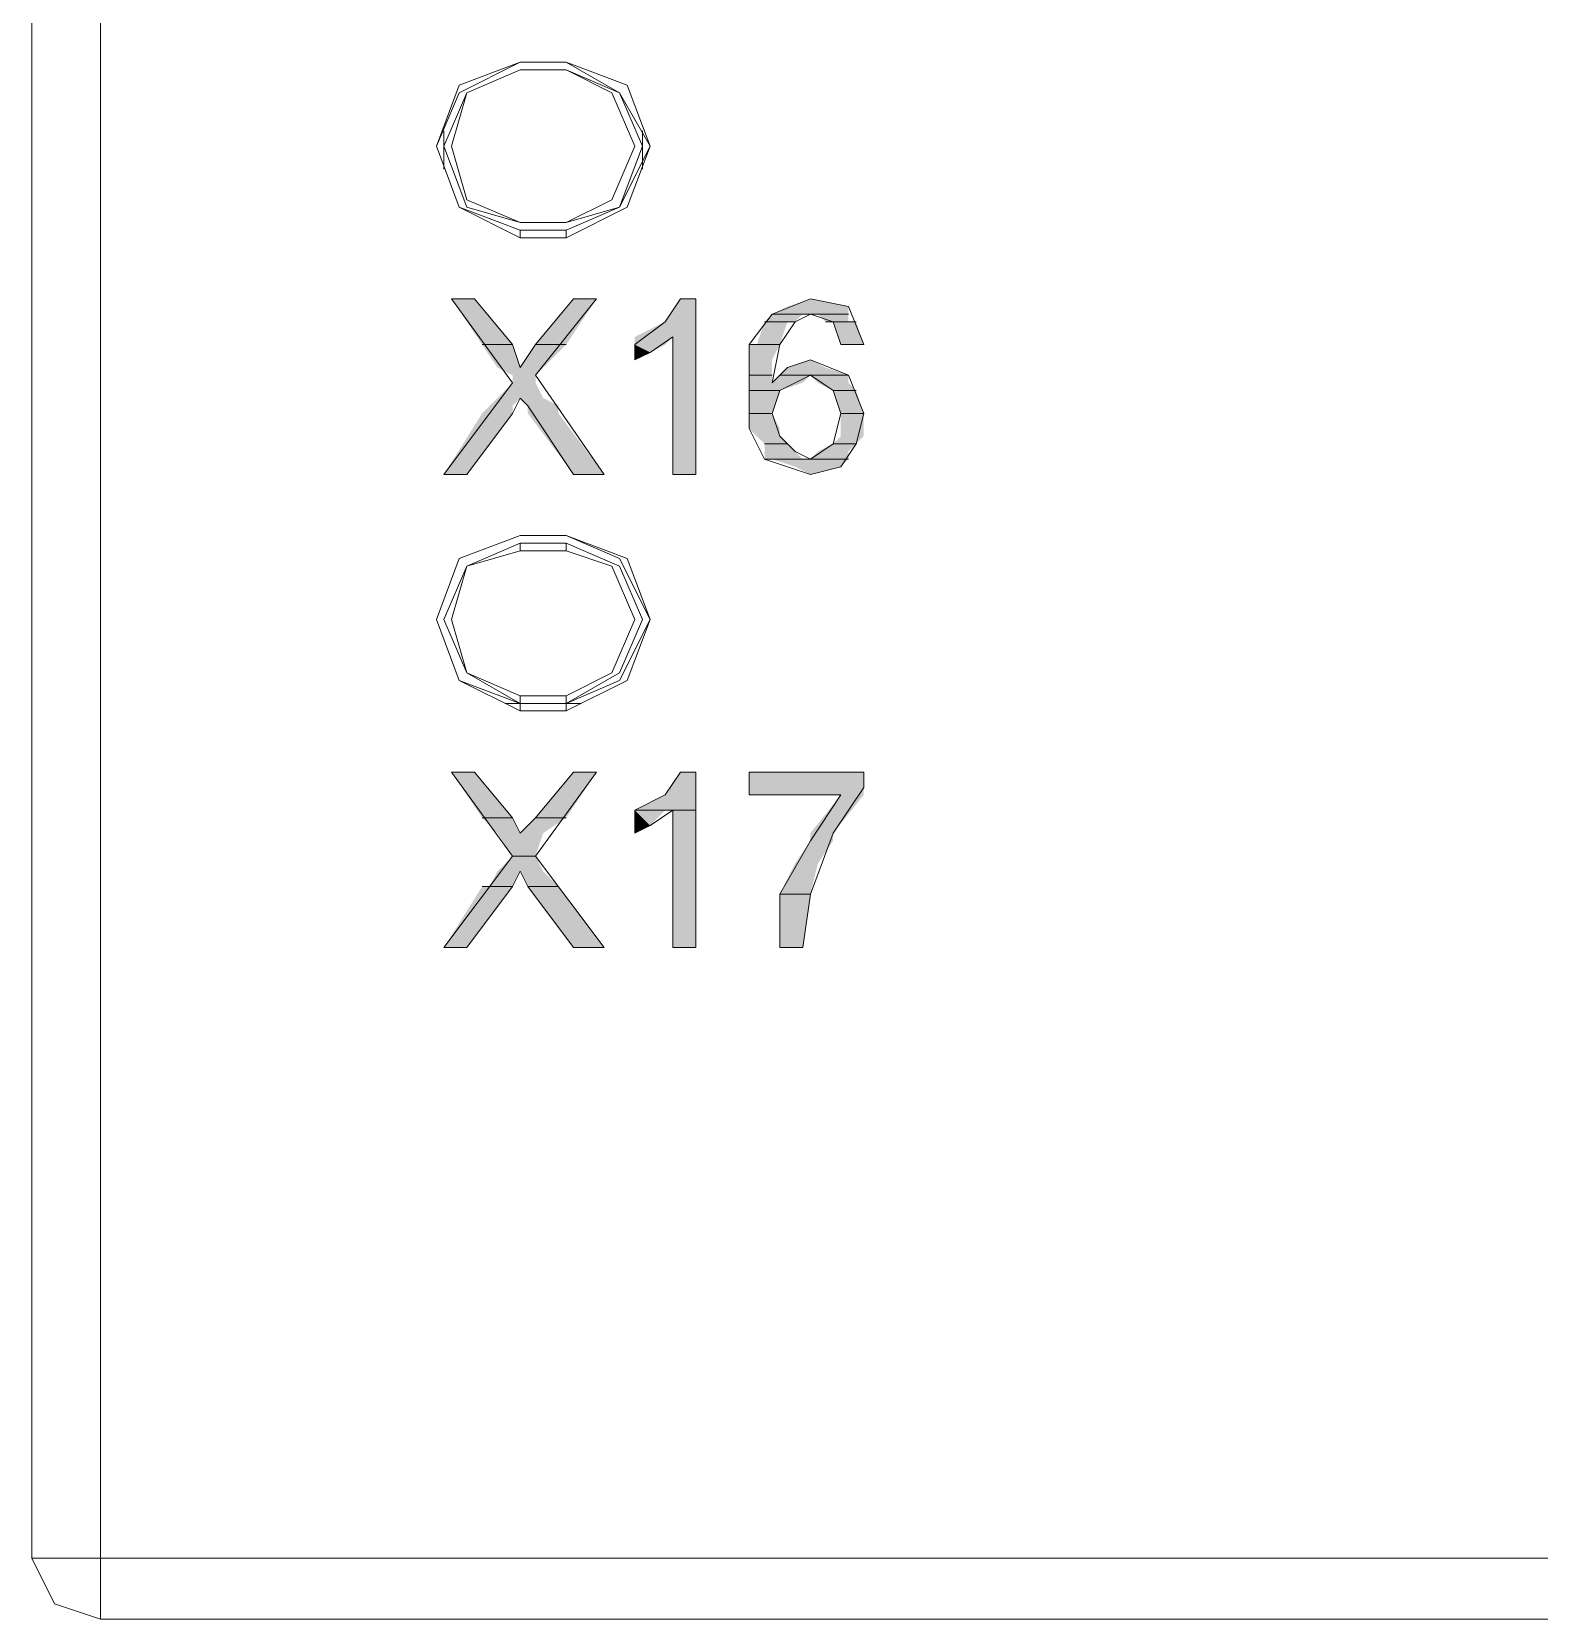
# Model space of a CAD drawing. Header units: millimetres. Extents: x -11 to 1219, y 0 to 1751.
# Drawn here: x 160.48 to 171.67, y 874.35 to 886.14 of the extents above; entities that cross this region are included whole.
import ezdxf

# ---------------------------------------------------------------- set-up
doc = ezdxf.new("R2010")
doc.units = ezdxf.units.MM
doc.header["$LTSCALE"] = 10
doc.layers.add('_MULTI_WIRE', color=9, linetype='CONTINUOUS')
doc.layers.add('PDF_Geometry', color=7, linetype='CONTINUOUS', true_color=0x151d1f)
doc.layers.add('PDF_Solid Fills', color=7, linetype='CONTINUOUS', true_color=0x070809)
doc.layers.get('_MULTI_WIRE').off()

# ---------------------------------------------------------------- blocks, each defined once
blk = doc.blocks.new('DVP-28SWS211R')
at = {"layer": 'PDF_Geometry', "color": 7, "lineweight": 9, "true_color": 0xffffff}
for p, q in [((0, 0), (0, -90.359)), ((-0.51, -0.453), (-0.51, -89.906)), ((2.663, -79.029), (3.116, -78.802)), ((3.116, -78.802), (2.663, -78.972)), ((3.116, -78.802), (3.456, -78.802)), ((3.456, -78.802), (3.116, -78.802)), ((3.116, -78.802), (3.116, -78.802)), ((3.456, -78.802), (3.456, -78.802)), ((3.456, -78.802), (3.909, -78.972)), ((3.852, -79.029), (3.456, -78.802)), ((2.719, -79.029), (3.116, -78.859)), ((3.116, -78.859), (2.719, -79.029)), ((3.116, -78.859), (3.456, -78.859)), ((3.456, -78.859), (3.116, -78.859)), ((3.116, -78.859), (3.116, -78.859)), ((3.456, -78.859), (3.456, -78.859)), ((3.456, -78.859), (3.796, -79.029)), ((3.852, -79.029), (3.456, -78.859)), ((2.663, -78.972), (2.493, -79.425)), ((2.493, -79.425), (2.663, -79.029)), ((2.719, -79.029), (2.549, -79.425)), ((2.606, -79.425), (2.719, -79.029)), ((3.796, -79.029), (3.966, -79.425)), ((4.079, -79.425), (3.852, -79.029)), ((4.022, -79.425), (3.852, -79.029)), ((3.909, -78.972), (4.079, -79.425)), ((2.549, -79.595), (2.549, -79.312)), ((4.022, -79.595), (4.022, -79.312)), ((2.663, -79.878), (2.493, -79.425)), ((2.493, -79.425), (2.663, -79.878)), ((2.549, -79.425), (2.719, -79.878)), ((2.719, -79.822), (2.606, -79.425)), ((3.966, -79.425), (3.796, -79.822)), ((3.852, -79.878), (4.079, -79.425)), ((3.852, -79.878), (4.022, -79.425)), ((4.079, -79.425), (3.909, -79.878)), ((3.116, -80.048), (2.663, -79.878)), ((2.663, -79.878), (3.116, -80.105)), ((3.116, -79.992), (2.719, -79.822)), ((2.719, -79.878), (3.116, -79.992)), ((3.796, -79.822), (3.456, -79.992)), ((3.909, -79.878), (3.456, -80.105)), ((3.456, -80.048), (3.852, -79.878)), ((3.456, -79.992), (3.852, -79.878)), ((3.456, -79.992), (3.116, -79.992)), ((3.116, -79.992), (3.456, -79.992)), ((3.116, -79.992), (3.116, -79.992)), ((3.456, -79.992), (3.456, -79.992)), ((3.116, -80.048), (3.116, -80.105)), ((3.116, -80.048), (3.456, -80.048)), ((3.116, -80.105), (3.456, -80.105)), ((3.456, -80.105), (3.456, -80.048)), ((2.606, -80.558), (2.776, -80.558)), ((2.776, -80.558), (2.606, -80.558)), ((2.776, -80.558), (2.606, -80.558)), ((2.606, -80.558), (3.059, -81.181)), ((3.059, -80.898), (2.776, -80.558)), ((3.229, -81.125), (3.682, -80.558)), ((3.512, -80.558), (3.229, -80.898)), ((3.512, -80.558), (3.682, -80.558)), ((3.682, -80.558), (3.512, -80.558)), ((3.682, -80.558), (3.512, -80.558)), ((4.305, -80.558), (4.192, -80.728)), ((4.305, -80.558), (4.419, -80.558)), ((4.419, -80.558), (4.305, -80.558)), ((4.419, -80.558), (4.305, -80.558)), ((4.419, -81.861), (4.419, -80.558)), ((5.269, -80.558), (4.985, -80.671)), ((5.552, -80.615), (5.269, -80.558)), ((4.985, -80.671), (4.815, -80.898)), ((4.985, -80.671), (5.212, -80.671)), ((5.212, -80.671), (4.985, -80.671)), ((4.985, -80.671), (5.269, -80.671)), ((5.212, -80.671), (4.985, -80.671)), ((5.155, -80.728), (5.269, -80.671)), ((5.269, -80.671), (5.212, -80.671)), ((5.269, -80.671), (5.552, -80.671)), ((5.552, -80.671), (5.269, -80.671)), ((5.269, -80.671), (5.552, -80.671)), ((5.552, -80.671), (5.269, -80.671)), ((5.269, -80.671), (5.438, -80.728)), ((5.665, -80.898), (5.552, -80.615)), ((4.192, -80.728), (3.966, -80.898)), ((4.929, -80.728), (5.099, -80.728)), ((5.099, -80.728), (4.929, -80.728)), ((4.929, -80.728), (5.155, -80.728)), ((5.099, -80.728), (4.929, -80.728)), ((5.042, -80.898), (5.155, -80.728)), ((5.155, -80.728), (5.099, -80.728)), ((5.382, -80.728), (5.608, -80.728)), ((5.608, -80.728), (5.382, -80.728)), ((5.382, -80.728), (5.608, -80.728)), ((5.608, -80.728), (5.382, -80.728)), ((5.438, -80.728), (5.495, -80.898)), ((2.833, -80.898), (3.059, -80.898)), ((3.059, -80.898), (2.833, -80.898)), ((2.833, -80.898), (3.059, -80.898)), ((3.059, -80.898), (2.833, -80.898)), ((3.116, -81.068), (3.059, -80.898)), ((3.229, -80.898), (3.116, -81.068)), ((3.229, -80.898), (3.456, -80.898)), ((3.456, -80.898), (3.229, -80.898)), ((3.229, -80.898), (3.456, -80.898)), ((3.456, -80.898), (3.229, -80.898)), ((3.966, -80.898), (3.966, -81.011)), ((4.079, -80.955), (4.249, -80.841)), ((4.249, -80.841), (4.249, -81.861)), ((4.872, -80.898), (4.815, -80.898)), ((4.815, -80.898), (5.042, -80.898)), ((4.815, -80.898), (4.815, -81.238)), ((4.872, -80.898), (5.042, -80.898)), ((5.042, -80.898), (4.872, -80.898)), ((4.872, -80.898), (5.042, -80.898)), ((5.042, -80.898), (4.872, -80.898)), ((4.872, -80.898), (5.042, -80.898)), ((5.042, -80.898), (4.872, -80.898)), ((4.872, -80.898), (5.042, -80.898)), ((5.042, -80.898), (4.872, -80.898)), ((5.042, -80.898), (4.872, -80.898)), ((4.872, -80.898), (5.042, -80.898)), ((5.042, -80.898), (4.872, -80.898)), ((4.985, -81.181), (5.042, -80.898)), ((5.495, -80.898), (5.495, -80.898)), ((5.495, -80.898), (5.495, -80.898)), ((5.495, -80.898), (5.665, -80.898)), ((5.665, -80.898), (5.495, -80.898)), ((5.495, -80.898), (5.495, -80.898)), ((5.495, -80.898), (5.495, -80.898)), ((5.495, -80.898), (5.495, -80.898)), ((5.495, -80.898), (5.665, -80.898)), ((3.966, -81.011), (4.079, -80.955)), ((5.099, -81.068), (4.985, -81.181)), ((5.269, -81.011), (5.099, -81.068)), ((5.552, -81.125), (5.269, -81.011)), ((3.059, -81.181), (2.549, -81.861)), ((3.739, -81.861), (3.229, -81.125)), ((4.815, -81.125), (4.985, -81.125)), ((4.985, -81.125), (4.815, -81.125)), ((4.815, -81.125), (4.985, -81.125)), ((4.985, -81.125), (4.815, -81.125)), ((5.042, -81.125), (5.552, -81.125)), ((5.552, -81.125), (5.042, -81.125)), ((5.042, -81.125), (5.552, -81.125)), ((5.552, -81.125), (5.042, -81.125)), ((5.042, -81.238), (5.269, -81.125)), ((5.269, -81.125), (5.438, -81.238)), ((5.665, -81.408), (5.552, -81.125)), ((3.059, -81.408), (3.116, -81.295)), ((3.116, -81.295), (3.172, -81.351)), ((4.815, -81.238), (5.042, -81.238)), ((5.042, -81.238), (4.815, -81.238)), ((4.815, -81.238), (5.042, -81.238)), ((5.042, -81.238), (4.815, -81.238)), ((4.815, -81.238), (5.042, -81.238)), ((5.042, -81.238), (4.815, -81.238)), ((4.815, -81.238), (5.042, -81.238)), ((5.042, -81.238), (4.815, -81.238)), ((4.815, -81.238), (4.815, -81.521)), ((4.985, -81.408), (5.042, -81.238)), ((5.438, -81.238), (5.495, -81.408)), ((5.438, -81.238), (5.608, -81.238)), ((5.608, -81.238), (5.438, -81.238)), ((5.438, -81.238), (5.608, -81.238)), ((5.608, -81.238), (5.438, -81.238)), ((5.438, -81.238), (5.608, -81.238)), ((5.608, -81.238), (5.438, -81.238)), ((5.438, -81.238), (5.608, -81.238)), ((5.608, -81.238), (5.438, -81.238)), ((2.719, -81.861), (3.059, -81.408)), ((3.172, -81.351), (3.512, -81.861)), ((4.815, -81.408), (4.985, -81.408)), ((4.985, -81.408), (4.815, -81.408)), ((4.815, -81.408), (4.985, -81.408)), ((4.985, -81.408), (4.815, -81.408)), ((4.815, -81.408), (4.985, -81.408)), ((4.985, -81.408), (4.815, -81.408)), ((4.815, -81.408), (4.985, -81.408)), ((4.985, -81.408), (4.815, -81.408)), ((5.042, -81.578), (4.985, -81.408)), ((5.495, -81.408), (5.438, -81.635)), ((5.495, -81.408), (5.665, -81.408)), ((5.665, -81.408), (5.495, -81.408)), ((5.495, -81.408), (5.665, -81.408)), ((5.665, -81.408), (5.495, -81.408)), ((5.495, -81.408), (5.665, -81.408)), ((5.665, -81.408), (5.495, -81.408)), ((5.495, -81.408), (5.665, -81.408)), ((5.665, -81.408), (5.495, -81.408)), ((5.608, -81.634), (5.665, -81.408)), ((4.815, -81.521), (4.929, -81.748)), ((4.929, -81.634), (5.099, -81.634)), ((5.099, -81.634), (4.929, -81.634)), ((4.929, -81.634), (5.099, -81.634)), ((5.099, -81.634), (4.929, -81.634)), ((5.155, -81.691), (5.042, -81.578)), ((5.438, -81.635), (5.269, -81.748)), ((5.438, -81.634), (5.608, -81.634)), ((5.608, -81.634), (5.438, -81.634)), ((5.438, -81.634), (5.608, -81.634)), ((5.608, -81.634), (5.438, -81.634)), ((5.495, -81.804), (5.608, -81.634)), ((4.929, -81.748), (5.269, -81.748)), ((5.269, -81.748), (4.929, -81.748)), ((4.929, -81.748), (5.269, -81.748)), ((5.269, -81.748), (4.929, -81.748)), ((4.929, -81.748), (5.269, -81.861)), ((5.269, -81.748), (5.155, -81.691)), ((5.269, -81.748), (5.552, -81.748)), ((5.552, -81.748), (5.269, -81.748)), ((5.269, -81.748), (5.552, -81.748)), ((5.552, -81.748), (5.269, -81.748)), ((2.549, -81.861), (2.719, -81.861)), ((2.719, -81.861), (2.549, -81.861)), ((2.549, -81.861), (2.719, -81.861)), ((3.512, -81.861), (3.739, -81.861)), ((3.739, -81.861), (3.512, -81.861)), ((3.512, -81.861), (3.739, -81.861)), ((4.249, -81.861), (4.419, -81.861)), ((4.419, -81.861), (4.249, -81.861)), ((4.249, -81.861), (4.419, -81.861)), ((5.269, -81.861), (5.495, -81.804)), ((2.663, -82.484), (3.116, -82.314)), ((3.116, -82.314), (2.663, -82.484)), ((3.116, -82.314), (3.456, -82.314)), ((3.456, -82.314), (3.116, -82.314)), ((3.116, -82.314), (3.116, -82.314)), ((3.456, -82.314), (3.456, -82.314)), ((3.456, -82.314), (3.909, -82.484)), ((3.852, -82.484), (3.456, -82.314)), ((2.719, -82.541), (3.116, -82.371)), ((3.116, -82.428), (2.719, -82.541)), ((3.456, -82.371), (3.116, -82.371)), ((3.116, -82.371), (3.116, -82.428)), ((3.456, -82.428), (3.116, -82.428)), ((3.456, -82.428), (3.456, -82.371)), ((3.456, -82.371), (3.852, -82.541)), ((3.796, -82.541), (3.456, -82.428)), ((2.493, -82.938), (2.663, -82.484)), ((2.663, -82.484), (2.493, -82.938)), ((2.549, -82.937), (2.719, -82.541)), ((2.719, -82.541), (2.606, -82.938)), ((3.966, -82.937), (3.796, -82.541)), ((4.079, -82.937), (3.852, -82.484)), ((3.852, -82.541), (4.022, -82.937)), ((3.909, -82.484), (4.079, -82.938)), ((2.663, -83.391), (2.493, -82.938)), ((2.493, -82.938), (2.663, -83.391)), ((2.719, -83.334), (2.549, -82.937)), ((2.606, -82.938), (2.719, -83.334)), ((3.796, -83.334), (3.966, -82.937)), ((4.022, -82.937), (3.852, -83.334)), ((3.852, -83.391), (4.079, -82.937)), ((4.079, -82.938), (3.909, -83.391)), ((3.116, -83.561), (2.663, -83.391)), ((2.663, -83.391), (3.116, -83.617)), ((3.116, -83.561), (2.719, -83.334)), ((2.719, -83.334), (3.116, -83.504)), ((3.852, -83.334), (3.456, -83.561)), ((3.456, -83.504), (3.796, -83.334)), ((3.909, -83.391), (3.456, -83.617)), ((3.456, -83.561), (3.852, -83.391)), ((3.116, -83.504), (3.116, -83.561)), ((3.116, -83.504), (3.456, -83.504)), ((3.456, -83.561), (3.456, -83.504)), ((3.003, -83.561), (3.569, -83.561)), ((3.116, -83.561), (3.116, -83.617)), ((3.456, -83.561), (3.116, -83.561)), ((3.116, -83.561), (3.456, -83.561)), ((3.116, -83.617), (3.456, -83.617)), ((3.456, -83.617), (3.456, -83.561)), ((2.606, -84.071), (2.776, -84.071)), ((2.776, -84.071), (2.606, -84.071)), ((2.776, -84.071), (2.606, -84.071)), ((2.606, -84.071), (3.059, -84.694)), ((3.059, -84.41), (2.776, -84.071)), ((3.229, -84.694), (3.682, -84.071)), ((3.512, -84.071), (3.229, -84.41)), ((3.512, -84.071), (3.682, -84.071)), ((3.682, -84.071), (3.512, -84.071)), ((3.682, -84.071), (3.512, -84.071)), ((4.305, -84.071), (4.192, -84.24)), ((4.305, -84.071), (4.419, -84.071)), ((4.419, -84.071), (4.305, -84.071)), ((4.419, -84.071), (4.305, -84.071)), ((4.419, -85.373), (4.419, -84.071)), ((4.815, -84.24), (4.815, -84.07)), ((4.815, -84.07), (5.665, -84.07)), ((4.815, -84.071), (5.665, -84.071)), ((5.665, -84.071), (4.815, -84.071)), ((5.665, -84.07), (5.665, -84.184)), ((4.192, -84.24), (3.966, -84.354)), ((4.815, -84.24), (5.495, -84.24)), ((5.495, -84.24), (4.815, -84.24)), ((5.495, -84.24), (4.815, -84.24)), ((5.495, -84.24), (5.269, -84.58)), ((5.665, -84.184), (5.438, -84.524)), ((3.966, -84.354), (4.192, -84.354)), ((4.192, -84.354), (3.966, -84.354)), ((3.966, -84.354), (4.249, -84.354)), ((4.192, -84.354), (3.966, -84.354)), ((3.966, -84.354), (3.966, -84.524)), ((4.079, -84.467), (4.249, -84.354)), ((4.249, -84.354), (4.192, -84.354)), ((4.249, -84.354), (4.419, -84.354)), ((4.419, -84.354), (4.249, -84.354)), ((4.249, -84.354), (4.419, -84.354)), ((4.419, -84.354), (4.249, -84.354)), ((4.249, -84.354), (4.249, -85.373)), ((2.833, -84.41), (3.059, -84.41)), ((3.059, -84.41), (2.833, -84.41)), ((2.833, -84.41), (3.059, -84.41)), ((3.059, -84.41), (2.833, -84.41)), ((3.116, -84.524), (3.059, -84.41)), ((3.229, -84.41), (3.116, -84.524)), ((3.229, -84.41), (3.456, -84.41)), ((3.456, -84.41), (3.229, -84.41)), ((3.229, -84.41), (3.456, -84.41)), ((3.456, -84.41), (3.229, -84.41)), ((3.966, -84.524), (4.079, -84.467)), ((5.269, -84.58), (5.042, -84.977)), ((5.438, -84.524), (5.269, -84.977)), ((3.059, -84.694), (2.549, -85.373)), ((3.059, -84.694), (3.229, -84.694)), ((3.229, -84.694), (3.059, -84.694)), ((3.059, -84.694), (3.229, -84.694)), ((3.229, -84.694), (3.059, -84.694)), ((3.739, -85.373), (3.229, -84.694)), ((3.059, -84.92), (3.116, -84.807)), ((3.116, -84.807), (3.172, -84.92)), ((2.719, -85.373), (3.059, -84.92)), ((2.889, -84.92), (2.833, -84.92)), ((2.833, -84.92), (3.059, -84.92)), ((3.059, -84.92), (2.889, -84.92)), ((2.889, -84.92), (3.059, -84.92)), ((3.059, -84.92), (2.889, -84.92)), ((3.172, -84.92), (3.399, -84.92)), ((3.399, -84.92), (3.172, -84.92)), ((3.172, -84.92), (3.399, -84.92)), ((3.399, -84.92), (3.172, -84.92)), ((3.172, -84.92), (3.512, -85.373)), ((5.042, -84.977), (5.269, -84.977)), ((5.269, -84.977), (5.042, -84.977)), ((5.042, -84.977), (5.269, -84.977)), ((5.269, -84.977), (5.042, -84.977)), ((5.042, -84.977), (5.042, -85.373)), ((5.212, -85.373), (5.269, -84.977)), ((2.549, -85.373), (2.719, -85.373)), ((2.719, -85.373), (2.549, -85.373)), ((2.549, -85.373), (2.719, -85.373)), ((3.512, -85.373), (3.739, -85.373)), ((3.739, -85.373), (3.512, -85.373)), ((3.512, -85.373), (3.739, -85.373)), ((4.249, -85.373), (4.419, -85.373)), ((4.419, -85.373), (4.249, -85.373)), ((4.249, -85.373), (4.419, -85.373)), ((5.042, -85.373), (5.212, -85.373)), ((5.212, -85.373), (5.042, -85.373)), ((5.042, -85.373), (5.212, -85.373)), ((-0.34, -90.245), (-0.51, -89.906)), ((-0.51, -89.906), (45.718, -89.906)), ((0, -90.359), (-0.34, -90.245)), ((0, -90.359), (45.208, -90.359))]:
    blk.add_line(p, q, dxfattribs=at)
at = {"layer": 'PDF_Solid Fills', "color": 7, "lineweight": 9, "true_color": 0xffffff, "transparency": 33554559}
for points in [[(2.606, -80.558), (2.833, -80.898), (3.059, -80.898)], [(2.606, -80.558), (2.776, -80.558), (3.059, -80.898)], [(3.512, -80.558), (3.229, -80.898), (3.456, -80.898)], [(3.512, -80.558), (3.682, -80.558), (3.456, -80.898)], [(4.305, -80.558), (4.192, -80.728), (4.419, -80.728)], [(4.305, -80.558), (4.419, -80.558), (4.419, -80.728)], [(5.269, -80.558), (5.099, -80.615), (5.552, -80.615)], [(4.985, -80.671), (4.929, -80.728), (5.155, -80.728)], [(5.099, -80.615), (4.985, -80.671), (5.552, -80.671)], [(4.985, -80.671), (5.212, -80.671), (5.155, -80.728)], [(5.099, -80.615), (5.552, -80.615), (5.552, -80.671)], [(5.325, -80.671), (5.382, -80.728), (5.552, -80.728)], [(5.325, -80.671), (5.552, -80.671), (5.552, -80.728)], [(4.192, -80.728), (3.966, -80.841), (4.419, -80.841)], [(4.192, -80.728), (4.419, -80.728), (4.419, -80.841)], [(4.929, -80.728), (4.872, -80.898), (5.042, -80.898)], [(4.929, -80.728), (5.099, -80.728), (5.042, -80.898)], [(5.438, -80.728), (5.495, -80.898), (5.665, -80.898)], [(5.438, -80.728), (5.608, -80.728), (5.665, -80.898)], [(2.833, -80.898), (2.946, -81.068), (3.116, -81.068)], [(2.833, -80.898), (3.059, -80.898), (3.116, -81.068)], [(3.229, -80.898), (3.116, -81.068), (3.286, -81.068)], [(3.229, -80.898), (3.456, -80.898), (3.286, -81.068)], [(3.966, -80.841), (3.966, -80.898), (4.192, -80.898)], [(3.966, -80.841), (4.249, -80.841), (4.192, -80.898)], [(3.966, -80.898), (3.966, -80.955), (4.079, -80.955)], [(3.966, -80.898), (4.192, -80.898), (4.079, -80.955)], [(4.249, -80.841), (4.249, -80.898), (4.419, -80.898)], [(4.249, -80.841), (4.419, -80.841), (4.419, -80.898)], [(4.249, -80.898), (4.249, -80.955), (4.419, -80.955)], [(4.249, -80.898), (4.419, -80.898), (4.419, -80.955)], [(4.815, -80.898), (4.815, -81.011), (4.985, -81.011)], [(4.815, -80.898), (5.042, -80.898), (4.985, -81.011)], [(2.946, -81.068), (3.059, -81.125), (3.229, -81.125)], [(2.946, -81.068), (3.286, -81.068), (3.229, -81.125)], [(3.966, -80.955), (4.079, -80.955), (3.966, -81.011)], [(4.249, -80.955), (4.249, -81.011), (4.419, -81.011)], [(4.249, -80.955), (4.419, -80.955), (4.419, -81.011)], [(4.249, -81.011), (4.249, -81.861), (4.419, -81.861)], [(4.249, -81.011), (4.419, -81.011), (4.419, -81.861)], [(4.815, -81.011), (4.815, -81.068), (4.985, -81.068)], [(4.815, -81.011), (4.985, -81.011), (4.985, -81.068)], [(4.815, -81.068), (4.815, -81.125), (4.985, -81.125)], [(4.815, -81.068), (4.985, -81.068), (4.985, -81.125)], [(5.099, -81.068), (5.042, -81.125), (5.552, -81.125)], [(5.269, -81.011), (5.099, -81.068), (5.382, -81.068)], [(5.099, -81.068), (5.382, -81.068), (5.552, -81.125)], [(3.059, -81.181), (2.946, -81.295), (3.286, -81.295)], [(3.059, -81.125), (3.059, -81.181), (3.229, -81.181)], [(3.059, -81.125), (3.229, -81.125), (3.229, -81.181)], [(3.059, -81.181), (3.229, -81.181), (3.286, -81.295)], [(4.815, -81.125), (4.815, -81.181), (4.985, -81.181)], [(4.815, -81.125), (4.985, -81.125), (4.985, -81.181)], [(4.815, -81.181), (4.815, -81.238), (5.042, -81.238)], [(4.815, -81.181), (5.212, -81.181), (5.042, -81.238)], [(5.042, -81.125), (4.985, -81.181), (5.212, -81.181)], [(5.042, -81.125), (5.269, -81.125), (5.212, -81.181)], [(5.269, -81.125), (5.325, -81.181), (5.552, -81.181)], [(5.269, -81.125), (5.552, -81.125), (5.552, -81.181)], [(5.325, -81.181), (5.438, -81.238), (5.608, -81.238)], [(5.325, -81.181), (5.552, -81.181), (5.608, -81.238)], [(2.946, -81.295), (2.889, -81.351), (3.059, -81.351)], [(2.946, -81.295), (3.116, -81.295), (3.059, -81.351)], [(3.116, -81.295), (3.172, -81.351), (3.399, -81.351)], [(3.116, -81.295), (3.286, -81.295), (3.399, -81.351)], [(4.815, -81.238), (4.815, -81.408), (4.985, -81.408)], [(4.815, -81.238), (5.042, -81.238), (4.985, -81.408)], [(5.438, -81.238), (5.495, -81.408), (5.665, -81.408)], [(5.438, -81.238), (5.608, -81.238), (5.665, -81.408)], [(2.833, -81.408), (2.549, -81.861), (2.719, -81.861)], [(2.833, -81.408), (3.059, -81.408), (2.719, -81.861)], [(2.889, -81.351), (2.833, -81.408), (3.059, -81.408)], [(2.889, -81.351), (3.059, -81.351), (3.059, -81.408)], [(3.172, -81.351), (3.172, -81.408), (3.399, -81.408)], [(3.172, -81.351), (3.399, -81.351), (3.399, -81.408)], [(3.172, -81.408), (3.512, -81.861), (3.739, -81.861)], [(3.172, -81.408), (3.399, -81.408), (3.739, -81.861)], [(4.815, -81.408), (4.815, -81.521), (5.042, -81.521)], [(4.815, -81.408), (4.985, -81.408), (5.042, -81.521)], [(5.495, -81.408), (5.495, -81.521), (5.665, -81.521)], [(5.495, -81.408), (5.665, -81.408), (5.665, -81.521)], [(4.815, -81.521), (4.872, -81.578), (5.042, -81.578)], [(4.815, -81.521), (5.042, -81.521), (5.042, -81.578)], [(5.495, -81.521), (5.495, -81.578), (5.665, -81.578)], [(5.495, -81.521), (5.665, -81.521), (5.665, -81.578)], [(4.872, -81.578), (4.929, -81.634), (5.099, -81.634)], [(4.872, -81.578), (5.042, -81.578), (5.099, -81.634)], [(4.929, -81.634), (4.929, -81.691), (5.155, -81.691)], [(4.929, -81.634), (5.099, -81.634), (5.155, -81.691)], [(5.438, -81.634), (5.325, -81.691), (5.552, -81.691)], [(5.495, -81.578), (5.438, -81.634), (5.608, -81.634)], [(5.438, -81.634), (5.608, -81.634), (5.552, -81.691)], [(5.495, -81.578), (5.665, -81.578), (5.608, -81.634)], [(4.929, -81.691), (4.929, -81.748), (5.212, -81.748)], [(4.929, -81.691), (5.155, -81.691), (5.212, -81.748)], [(4.985, -81.748), (5.155, -81.804), (5.495, -81.804)], [(4.985, -81.748), (5.552, -81.748), (5.495, -81.804)], [(5.325, -81.691), (5.269, -81.748), (5.552, -81.748)], [(5.325, -81.691), (5.552, -81.691), (5.552, -81.748)], [(5.155, -81.804), (5.495, -81.804), (5.269, -81.861)], [(2.606, -84.071), (2.833, -84.41), (3.059, -84.41)], [(2.606, -84.071), (2.776, -84.071), (3.059, -84.41)], [(3.512, -84.071), (3.229, -84.41), (3.456, -84.41)], [(3.512, -84.071), (3.682, -84.071), (3.456, -84.41)], [(4.305, -84.071), (4.192, -84.24), (4.419, -84.24)], [(4.305, -84.071), (4.419, -84.071), (4.419, -84.24)], [(4.815, -84.071), (4.815, -84.184), (5.665, -84.184)], [(4.815, -84.071), (5.665, -84.071), (5.665, -84.184)], [(4.192, -84.24), (3.966, -84.354), (4.419, -84.354)], [(4.192, -84.24), (4.419, -84.24), (4.419, -84.354)], [(4.815, -84.184), (4.815, -84.24), (5.665, -84.24)], [(4.815, -84.184), (5.665, -84.184), (5.665, -84.24)], [(5.495, -84.24), (5.269, -84.524), (5.438, -84.524)], [(5.495, -84.24), (5.665, -84.24), (5.438, -84.524)], [(3.966, -84.354), (3.966, -84.467), (4.079, -84.467)], [(3.966, -84.354), (4.192, -84.354), (4.079, -84.467)], [(4.249, -84.354), (4.249, -84.467), (4.419, -84.467)], [(4.249, -84.354), (4.419, -84.354), (4.419, -84.467)], [(2.833, -84.41), (2.946, -84.524), (3.116, -84.524)], [(2.833, -84.41), (3.059, -84.41), (3.116, -84.524)], [(3.229, -84.41), (3.116, -84.524), (3.286, -84.524)], [(3.229, -84.41), (3.456, -84.41), (3.286, -84.524)], [(3.966, -84.467), (4.079, -84.467), (3.966, -84.524)], [(4.249, -84.467), (4.249, -84.524), (4.419, -84.524)], [(4.249, -84.467), (4.419, -84.467), (4.419, -84.524)], [(2.946, -84.524), (3.059, -84.694), (3.229, -84.694)], [(2.946, -84.524), (3.286, -84.524), (3.229, -84.694)], [(4.249, -84.524), (4.249, -85.373), (4.419, -85.373)], [(4.249, -84.524), (4.419, -84.524), (4.419, -85.373)], [(5.269, -84.58), (5.155, -84.75), (5.325, -84.75)], [(5.269, -84.524), (5.269, -84.58), (5.438, -84.58)], [(5.269, -84.524), (5.438, -84.524), (5.438, -84.58)], [(5.269, -84.58), (5.438, -84.58), (5.325, -84.75)], [(3.059, -84.694), (2.946, -84.807), (3.286, -84.807)], [(3.059, -84.694), (3.229, -84.694), (3.286, -84.807)], [(2.946, -84.807), (2.889, -84.92), (3.059, -84.92)], [(2.946, -84.807), (3.116, -84.807), (3.059, -84.92)], [(3.116, -84.807), (3.172, -84.92), (3.399, -84.92)], [(3.116, -84.807), (3.286, -84.807), (3.399, -84.92)], [(5.155, -84.75), (5.042, -84.977), (5.269, -84.977)], [(5.155, -84.75), (5.325, -84.75), (5.269, -84.977)], [(2.833, -84.92), (2.549, -85.373), (2.719, -85.373)], [(2.833, -84.92), (3.059, -84.92), (2.719, -85.373)], [(3.172, -84.92), (3.512, -85.373), (3.739, -85.373)], [(3.172, -84.92), (3.399, -84.92), (3.739, -85.373)], [(5.042, -84.977), (5.042, -85.373), (5.212, -85.373)], [(5.042, -84.977), (5.269, -84.977), (5.212, -85.373)]]:
    blk.add_solid(points, dxfattribs=at)

msp = doc.modelspace()

# ---------------------------------------------------------------- block references
at = {"layer": '_MULTI_WIRE'}
msp.add_blockref('DVP-28SWS211R', (160.9895, 964.712), dxfattribs=at)
msp.add_blockref('DVP-28SWS211R', (160.9895, 964.712), dxfattribs=at)

doc.saveas('drawing.dxf')
